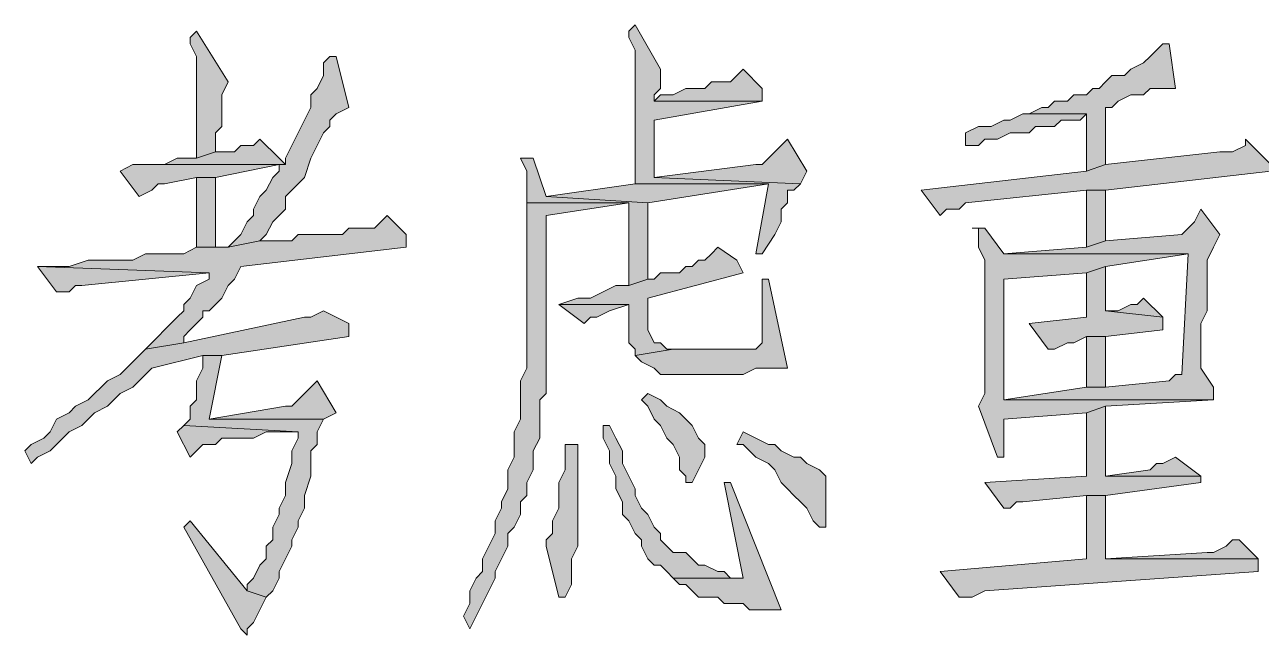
# Model space of a CAD drawing. Header units: millimetres. Extents: x 24 to 410, y 10 to 282.
# Drawn here: x 300.27 to 308.5, y 32.94 to 37 of the extents above; entities that cross this region are included whole.
import ezdxf

# ---------------------------------------------------------------- set-up
doc = ezdxf.new("R2010")
doc.units = ezdxf.units.MM

msp = doc.modelspace()

# ---------------------------------------------------------------- hatches: boundary and pattern name
h = msp.add_hatch(color=7)
h.dxf.hatch_style = 2
h.paths.add_polyline_path([(304.334333, 36.999333), (304.292, 36.957), (304.292, 36.914667), (304.334333, 36.83), (304.334333, 35.941), (305.223333, 35.941), (305.138667, 35.475333), (305.181, 35.475333), (305.265667, 35.602333), (305.308, 35.687), (305.308, 35.771667), (305.350333, 35.814), (305.350333, 35.898667), (305.392667, 35.898667), (305.435, 35.941), (304.461333, 35.983333), (304.461333, 36.364333), (305.181, 36.491333), (304.461333, 36.491333), (304.461333, 36.533667), (304.503667, 36.576), (304.503667, 36.703)])
h = msp.add_hatch(color=7)
h.dxf.hatch_style = 2
h.paths.add_polyline_path([(301.413333, 36.957), (301.371, 36.914667), (301.371, 36.872333), (301.413333, 36.787667), (301.413333, 36.110333), (301.540333, 36.152667), (301.540333, 36.279667), (301.582667, 36.322), (301.582667, 36.533667), (301.625, 36.618333)])
h = msp.add_hatch(color=7)
h.dxf.hatch_style = 2
h.paths.add_polyline_path([(307.890333, 36.872333), (307.848, 36.872333), (307.805667, 36.83), (307.763333, 36.787667), (307.721, 36.745333), (307.636333, 36.703), (307.594, 36.660667), (307.509333, 36.660667), (307.467, 36.618333), (307.424667, 36.576), (307.382333, 36.576), (307.34, 36.533667), (307.255333, 36.533667), (307.213, 36.491333), (307.128333, 36.491333), (307.086, 36.449), (307.043667, 36.449), (306.959, 36.406667), (306.916667, 36.406667), (307.34, 36.406667), (307.34, 36.025667), (307.467, 36.068), (307.467, 36.449), (307.509333, 36.449), (307.551667, 36.491333), (307.636333, 36.533667), (307.721, 36.533667), (307.763333, 36.576), (307.932667, 36.576)])
h = msp.add_hatch(color=7)
h.dxf.hatch_style = 2
h.paths.add_polyline_path([(302.302333, 36.787667), (302.26, 36.745333), (302.26, 36.660667), (302.217667, 36.576), (302.175333, 36.533667), (302.175333, 36.449), (302.133, 36.364333), (302.090667, 36.279667), (302.048333, 36.195), (302.006, 36.110333), (302.006, 36.068), (301.117, 36.068), (301.963667, 36.068), (301.963667, 36.025667), (301.921333, 35.983333), (301.879, 35.898667), (301.836667, 35.856333), (301.794333, 35.771667), (301.794333, 35.729333), (301.752, 35.687), (301.709667, 35.602333), (301.667333, 35.56), (301.625, 35.517667), (301.836667, 35.56), (301.879, 35.602333), (301.921333, 35.687), (301.963667, 35.729333), (302.006, 35.771667), (302.006, 35.856333), (302.048333, 35.898667), (302.090667, 35.941), (302.133, 35.983333), (302.175333, 36.110333), (302.217667, 36.195), (302.26, 36.279667), (302.302333, 36.322), (302.302333, 36.364333), (302.344667, 36.406667), (302.429333, 36.449), (302.344667, 36.787667)])
h = msp.add_hatch(color=7)
h.dxf.hatch_style = 2
h.paths.add_polyline_path([(305.054, 36.703), (304.969333, 36.618333), (304.842333, 36.618333), (304.8, 36.576), (304.673, 36.576), (304.588333, 36.533667), (304.503667, 36.533667), (304.461333, 36.491333), (305.181, 36.491333), (305.181, 36.576)])
h = msp.add_hatch(color=7)
h.dxf.hatch_style = 2
h.paths.add_polyline_path([(306.916667, 36.406667), (306.832, 36.364333), (306.789667, 36.364333), (306.705, 36.322), (306.620333, 36.322), (306.535667, 36.279667), (306.535667, 36.195), (306.620333, 36.195), (306.662667, 36.237333), (306.747333, 36.237333), (306.832, 36.279667), (306.959, 36.279667), (307.001333, 36.322), (307.128333, 36.322), (307.170667, 36.364333), (307.297667, 36.364333), (307.34, 36.406667)])
h = msp.add_hatch(color=7)
h.dxf.hatch_style = 2
h.paths.add_polyline_path([(301.836667, 36.237333), (301.794333, 36.195), (301.709667, 36.195), (301.667333, 36.152667), (301.540333, 36.152667), (301.413333, 36.110333), (301.286333, 36.110333), (301.201667, 36.068), (301.117, 36.068), (302.006, 36.068), (301.963667, 36.110333)])
h = msp.add_hatch(color=7)
h.dxf.hatch_style = 2
h.paths.add_polyline_path([(305.350333, 36.237333), (305.308, 36.195), (305.265667, 36.152667), (305.223333, 36.110333), (305.181, 36.068), (305.138667, 36.068), (304.461333, 35.983333), (305.435, 35.941), (305.477333, 36.025667)])
h = msp.add_hatch(color=7)
h.dxf.hatch_style = 2
h.paths.add_polyline_path([(308.398333, 36.237333), (308.398333, 36.195), (308.313667, 36.152667), (308.229, 36.152667), (307.467, 36.068), (307.34, 36.025667), (306.239333, 35.898667), (306.366333, 35.729333), (306.408667, 35.771667), (306.493333, 35.771667), (306.535667, 35.814), (307.34, 35.898667), (307.467, 35.898667), (308.567667, 36.025667), (308.567667, 36.068)])
h = msp.add_hatch(color=7)
h.dxf.hatch_style = 2
h.paths.add_polyline_path([(301.117, 36.068), (300.99, 36.068), (300.905333, 36.025667), (301.032333, 35.856333), (301.117, 35.898667), (301.159333, 35.941), (301.201667, 35.941), (301.413333, 35.983333), (301.540333, 35.983333), (301.963667, 36.068)])
h = msp.add_hatch(color=7)
h.dxf.hatch_style = 2
h.paths.add_polyline_path([(303.657, 36.110333), (303.572333, 36.110333), (303.614667, 36.025667), (303.614667, 35.814), (304.292, 35.814), (304.292, 35.263667), (304.419, 35.306), (304.419, 35.814), (303.741667, 35.856333)])
h = msp.add_hatch(color=7)
h.dxf.hatch_style = 2
h.paths.add_polyline_path([(301.540333, 35.983333), (301.413333, 35.983333), (301.413333, 35.517667), (301.540333, 35.517667), (301.540333, 35.644667)])
h = msp.add_hatch(color=7)
h.dxf.hatch_style = 2
h.paths.add_polyline_path([(304.334333, 35.941), (303.741667, 35.856333), (304.419, 35.814), (305.223333, 35.941)])
h = msp.add_hatch(color=7)
h.dxf.hatch_style = 2
h.paths.add_polyline_path([(307.467, 35.898667), (307.34, 35.898667), (307.34, 35.517667), (307.467, 35.56)])
h = msp.add_hatch(color=7)
h.dxf.hatch_style = 2
h.paths.add_polyline_path([(303.614667, 35.814), (303.614667, 34.713333), (303.572333, 34.628667), (303.572333, 34.374667), (303.53, 34.29), (303.53, 34.120667), (303.487667, 34.036), (303.487667, 33.909), (303.445333, 33.824333), (303.445333, 33.782), (303.403, 33.697333), (303.403, 33.612667), (303.360667, 33.528), (303.318333, 33.443333), (303.318333, 33.358667), (303.276, 33.316333), (303.233667, 33.231667), (303.233667, 33.147), (303.191333, 33.062333), (303.233667, 32.977667), (303.276, 33.062333), (303.318333, 33.147), (303.360667, 33.231667), (303.403, 33.316333), (303.403, 33.358667), (303.445333, 33.443333), (303.487667, 33.528), (303.487667, 33.612667), (303.53, 33.655), (303.572333, 33.739667), (303.572333, 33.824333), (303.614667, 33.866667), (303.614667, 33.951333), (303.657, 34.036), (303.657, 34.163), (303.699333, 34.247667), (303.699333, 34.501667), (303.741667, 34.544), (303.741667, 35.729333), (304.292, 35.814)])
h = msp.add_hatch(color=7)
h.dxf.hatch_style = 2
h.paths.add_polyline_path([(308.102, 35.771667), (308.059667, 35.687), (308.017333, 35.644667), (307.975, 35.602333), (307.467, 35.56), (307.34, 35.517667), (306.789667, 35.475333), (308.017333, 35.475333), (307.975, 34.671), (307.932667, 34.671), (307.890333, 34.628667), (307.467, 34.586333), (307.34, 34.586333), (306.789667, 34.501667), (308.186667, 34.501667), (308.186667, 34.586333), (308.102, 34.713333), (308.102, 35.009667), (308.144333, 35.094333), (308.144333, 35.348333), (308.144333, 35.390667), (308.144333, 35.433), (308.186667, 35.517667), (308.229, 35.602333)])
h = msp.add_hatch(color=7)
h.dxf.hatch_style = 2
h.paths.add_polyline_path([(302.683333, 35.729333), (302.641, 35.687), (302.598667, 35.644667), (302.429333, 35.644667), (302.387, 35.602333), (302.090667, 35.602333), (302.048333, 35.56), (301.836667, 35.56), (301.625, 35.517667), (301.413333, 35.517667), (301.328667, 35.475333), (301.074667, 35.475333), (300.99, 35.433), (300.693667, 35.433), (300.566667, 35.390667), (300.355, 35.390667), (301.498, 35.348333), (301.498, 35.306), (301.413333, 35.263667), (301.371, 35.179), (301.328667, 35.136667), (301.328667, 35.094333), (301.286333, 35.052), (301.244, 35.009667), (301.201667, 34.967333), (301.159333, 34.925), (301.117, 34.882667), (301.074667, 34.840333), (301.328667, 34.882667), (301.328667, 34.925), (301.371, 34.967333), (301.413333, 35.009667), (301.455667, 35.052), (301.455667, 35.094333), (301.498, 35.094333), (301.540333, 35.136667), (301.582667, 35.179), (301.625, 35.263667), (301.667333, 35.306), (301.709667, 35.390667), (302.810333, 35.517667), (302.810333, 35.602333)])
h = msp.add_hatch(color=7)
h.dxf.hatch_style = 2
h.paths.add_polyline_path([(306.662667, 35.644667), (306.578, 35.644667), (306.620333, 35.644667), (306.620333, 35.517667), (306.662667, 35.433), (306.662667, 34.544), (306.620333, 34.459333), (306.747333, 34.120667), (306.789667, 34.120667), (306.789667, 34.163), (306.789667, 34.374667), (307.34, 34.417), (307.467, 34.459333), (308.186667, 34.501667), (306.789667, 34.501667), (306.789667, 34.586333), (306.789667, 35.306), (307.34, 35.348333), (307.467, 35.390667), (308.017333, 35.475333), (306.789667, 35.475333)])
h = msp.add_hatch(color=7)
h.dxf.hatch_style = 2
h.paths.add_polyline_path([(304.884667, 35.517667), (304.842333, 35.475333), (304.8, 35.433), (304.757667, 35.433), (304.715333, 35.390667), (304.673, 35.390667), (304.630667, 35.348333), (304.503667, 35.348333), (304.461333, 35.306), (304.419, 35.306), (304.292, 35.263667), (304.207333, 35.263667), (304.122667, 35.221333), (304.038, 35.179), (303.953333, 35.179), (303.826333, 35.136667), (304.292, 35.136667), (304.292, 34.967333), (304.292, 34.882667), (304.334333, 34.840333), (304.334333, 34.798), (304.588333, 34.840333), (304.546, 34.840333), (304.503667, 34.882667), (304.461333, 34.882667), (304.419, 34.967333), (304.419, 35.179), (305.054, 35.348333), (305.011667, 35.433)])
h = msp.add_hatch(color=7)
h.dxf.hatch_style = 2
h.paths.add_polyline_path([(300.355, 35.390667), (300.482, 35.221333), (300.566667, 35.221333), (300.609, 35.263667), (300.651333, 35.263667), (301.498, 35.348333)])
h = msp.add_hatch(color=7)
h.dxf.hatch_style = 2
h.paths.add_polyline_path([(307.467, 35.390667), (307.34, 35.348333), (307.34, 35.052), (306.959, 35.009667), (307.086, 34.840333), (307.128333, 34.840333), (307.213, 34.882667), (307.255333, 34.882667), (307.34, 34.925), (307.467, 34.925), (307.848, 34.967333), (307.848, 35.052), (307.467, 35.094333)])
h = msp.add_hatch(color=7)
h.dxf.hatch_style = 2
h.paths.add_polyline_path([(305.223333, 35.306), (305.181, 35.306), (305.181, 34.882667), (305.138667, 34.840333), (304.588333, 34.840333), (304.334333, 34.798), (304.376667, 34.755667), (304.461333, 34.713333), (304.503667, 34.671), (305.054, 34.671), (305.138667, 34.713333), (305.308, 34.713333), (305.350333, 34.713333)])
h = msp.add_hatch(color=7)
h.dxf.hatch_style = 2
h.paths.add_polyline_path([(307.721, 35.179), (307.678667, 35.136667), (307.636333, 35.136667), (307.551667, 35.094333), (307.467, 35.094333), (307.848, 35.052)])
h = msp.add_hatch(color=7)
h.dxf.hatch_style = 2
h.paths.add_polyline_path([(302.26, 35.094333), (302.175333, 35.052), (302.133, 35.052), (301.328667, 34.882667), (301.074667, 34.840333), (301.032333, 34.798), (300.99, 34.755667), (300.947667, 34.713333), (300.905333, 34.671), (300.820667, 34.628667), (300.778333, 34.586333), (300.736, 34.544), (300.693667, 34.501667), (300.609, 34.459333), (300.566667, 34.417), (300.482, 34.374667), (300.439667, 34.29), (300.397333, 34.247667), (300.312667, 34.205333), (300.270333, 34.163), (300.312667, 34.078333), (300.355, 34.120667), (300.439667, 34.163), (300.482, 34.205333), (300.566667, 34.29), (300.651333, 34.332333), (300.693667, 34.374667), (300.736, 34.417), (300.820667, 34.459333), (300.863, 34.501667), (300.905333, 34.544), (300.99, 34.586333), (301.032333, 34.628667), (301.074667, 34.671), (301.117, 34.713333), (301.455667, 34.798), (301.582667, 34.798), (302.429333, 34.925), (302.429333, 35.009667)])
h = msp.add_hatch(color=7)
h.dxf.hatch_style = 2
h.paths.add_polyline_path([(303.826333, 35.136667), (303.995667, 35.009667), (304.038, 35.052), (304.080333, 35.052), (304.165, 35.094333), (304.292, 35.136667)])
h = msp.add_hatch(color=7)
h.dxf.hatch_style = 2
h.paths.add_polyline_path([(307.467, 34.586333), (307.467, 34.925), (307.34, 34.925), (307.34, 34.586333)])
h = msp.add_hatch(color=7)
h.dxf.hatch_style = 2
h.paths.add_polyline_path([(301.582667, 34.798), (301.455667, 34.798), (301.455667, 34.713333), (301.413333, 34.628667), (301.413333, 34.501667), (301.371, 34.459333), (301.371, 34.374667), (301.328667, 34.332333), (302.090667, 34.29), (302.090667, 34.247667), (302.048333, 34.163), (302.048333, 34.078333), (302.006, 33.951333), (302.006, 33.866667), (301.963667, 33.782), (301.963667, 33.739667), (301.921333, 33.655), (301.921333, 33.570333), (301.879, 33.528), (301.879, 33.443333), (301.836667, 33.401), (301.794333, 33.316333), (301.752, 33.274), (301.752, 33.231667), (301.879, 33.189333), (301.921333, 33.231667), (301.963667, 33.316333), (301.963667, 33.358667), (302.006, 33.443333), (302.048333, 33.528), (302.048333, 33.570333), (302.090667, 33.655), (302.090667, 33.697333), (302.133, 33.782), (302.133, 33.866667), (302.175333, 33.993667), (302.175333, 34.163), (302.217667, 34.205333), (302.217667, 34.29), (302.26, 34.374667), (301.498, 34.374667)])
h = msp.add_hatch(color=7)
h.dxf.hatch_style = 2
h.paths.add_polyline_path([(302.217667, 34.628667), (302.175333, 34.586333), (302.133, 34.544), (302.090667, 34.501667), (302.048333, 34.459333), (302.006, 34.459333), (301.498, 34.374667), (302.26, 34.374667), (302.344667, 34.417)])
h = msp.add_hatch(color=7)
h.dxf.hatch_style = 2
h.paths.add_polyline_path([(304.419, 34.544), (304.376667, 34.501667), (304.419, 34.459333), (304.461333, 34.374667), (304.503667, 34.332333), (304.546, 34.247667), (304.588333, 34.205333), (304.630667, 34.120667), (304.630667, 34.036), (304.673, 33.993667), (304.673, 33.951333), (304.715333, 33.951333), (304.757667, 34.036), (304.8, 34.120667), (304.8, 34.205333), (304.757667, 34.247667), (304.715333, 34.332333), (304.673, 34.374667), (304.630667, 34.417), (304.546, 34.459333), (304.503667, 34.501667)])
h = msp.add_hatch(color=7)
h.dxf.hatch_style = 2
h.paths.add_polyline_path([(307.467, 34.459333), (307.34, 34.417), (307.34, 33.993667), (306.662667, 33.951333), (306.789667, 33.782), (306.832, 33.782), (306.874333, 33.824333), (306.916667, 33.824333), (307.34, 33.866667), (307.467, 33.866667), (308.102, 33.951333), (308.102, 33.993667), (307.467, 33.993667)])
h = msp.add_hatch(color=7)
h.dxf.hatch_style = 2
h.paths.add_polyline_path([(301.328667, 34.332333), (301.286333, 34.29), (301.371, 34.120667), (301.413333, 34.163), (301.455667, 34.205333), (301.540333, 34.205333), (301.582667, 34.247667), (301.794333, 34.247667), (301.879, 34.29), (302.090667, 34.29)])
h = msp.add_hatch(color=7)
h.dxf.hatch_style = 2
h.paths.add_polyline_path([(304.165, 34.332333), (304.122667, 34.332333), (304.122667, 34.247667), (304.165, 34.163), (304.165, 34.078333), (304.207333, 33.993667), (304.207333, 33.909), (304.249667, 33.824333), (304.249667, 33.739667), (304.292, 33.697333), (304.334333, 33.612667), (304.376667, 33.570333), (304.376667, 33.528), (304.419, 33.443333), (304.461333, 33.401), (304.503667, 33.401), (304.546, 33.358667), (304.588333, 33.316333), (305.054, 33.316333), (304.969333, 33.316333), (304.927, 33.358667), (304.884667, 33.358667), (304.8, 33.401), (304.757667, 33.401), (304.715333, 33.443333), (304.673, 33.485667), (304.588333, 33.485667), (304.546, 33.528), (304.503667, 33.570333), (304.503667, 33.612667), (304.461333, 33.655), (304.419, 33.739667), (304.376667, 33.782), (304.334333, 33.866667), (304.334333, 33.909), (304.292, 33.993667), (304.249667, 34.078333), (304.249667, 34.163), (304.207333, 34.247667)])
h = msp.add_hatch(color=7)
h.dxf.hatch_style = 2
h.paths.add_polyline_path([(305.054, 34.29), (305.011667, 34.205333), (305.054, 34.205333), (305.096333, 34.163), (305.138667, 34.120667), (305.223333, 34.078333), (305.265667, 34.036), (305.308, 33.951333), (305.350333, 33.909), (305.392667, 33.866667), (305.435, 33.824333), (305.477333, 33.782), (305.519667, 33.697333), (305.562, 33.655), (305.604333, 33.655), (305.604333, 33.739667), (305.604333, 33.993667), (305.562, 34.036), (305.477333, 34.078333), (305.435, 34.120667), (305.392667, 34.120667), (305.308, 34.163), (305.265667, 34.205333), (305.223333, 34.205333), (305.138667, 34.247667)])
h = msp.add_hatch(color=7)
h.dxf.hatch_style = 2
h.paths.add_polyline_path([(303.953333, 34.205333), (303.868667, 34.205333), (303.868667, 34.120667), (303.868667, 34.036), (303.826333, 33.951333), (303.826333, 33.782), (303.784, 33.697333), (303.784, 33.612667), (303.741667, 33.570333), (303.741667, 33.528), (303.826333, 33.189333), (303.868667, 33.189333), (303.911, 33.274), (303.911, 33.443333), (303.953333, 33.528)])
h = msp.add_hatch(color=7)
h.dxf.hatch_style = 2
h.paths.add_polyline_path([(307.932667, 34.120667), (307.848, 34.078333), (307.805667, 34.078333), (307.763333, 34.036), (307.467, 33.993667), (308.102, 33.993667)])
h = msp.add_hatch(color=7)
h.dxf.hatch_style = 2
h.paths.add_polyline_path([(304.969333, 33.951333), (304.927, 33.951333), (305.054, 33.316333), (304.588333, 33.316333), (304.630667, 33.274), (304.673, 33.274), (304.715333, 33.231667), (304.757667, 33.189333), (304.884667, 33.189333), (304.927, 33.147), (305.054, 33.147), (305.096333, 33.104667), (305.308, 33.104667)])
h = msp.add_hatch(color=7)
h.dxf.hatch_style = 2
h.paths.add_polyline_path([(307.467, 33.866667), (307.34, 33.866667), (307.34, 33.443333), (306.366333, 33.358667), (306.493333, 33.189333), (306.578, 33.189333), (306.662667, 33.231667), (308.483, 33.358667), (308.483, 33.443333), (307.467, 33.443333)])
h = msp.add_hatch(color=7)
h.dxf.hatch_style = 2
h.paths.add_polyline_path([(301.371, 33.697333), (301.328667, 33.655), (301.709667, 32.977667), (301.752, 32.935333), (301.752, 32.977667), (301.794333, 33.02), (301.836667, 33.104667), (301.879, 33.189333), (301.752, 33.231667)])
h = msp.add_hatch(color=7)
h.dxf.hatch_style = 2
h.paths.add_polyline_path([(308.356, 33.570333), (308.313667, 33.570333), (308.271333, 33.528), (308.186667, 33.485667), (308.144333, 33.485667), (307.467, 33.443333), (308.483, 33.443333)])

# ---------------------------------------------------------------- linework, layer by layer
at = {"color": 7, "lineweight": 0}
for points in [[(304.334333, 36.999333), (304.292, 36.957), (304.292, 36.914667), (304.334333, 36.83), (304.334333, 35.941), (305.223333, 35.941), (305.138667, 35.475333), (305.181, 35.475333), (305.265667, 35.602333), (305.308, 35.687), (305.308, 35.771667), (305.350333, 35.814), (305.350333, 35.898667), (305.392667, 35.898667), (305.435, 35.941), (304.461333, 35.983333), (304.461333, 36.364333), (305.181, 36.491333), (304.461333, 36.491333), (304.461333, 36.533667), (304.503667, 36.576), (304.503667, 36.703)], [(301.413333, 36.957), (301.371, 36.914667), (301.371, 36.872333), (301.413333, 36.787667), (301.413333, 36.110333), (301.540333, 36.152667), (301.540333, 36.279667), (301.582667, 36.322), (301.582667, 36.533667), (301.625, 36.618333)], [(307.890333, 36.872333), (307.848, 36.872333), (307.805667, 36.83), (307.763333, 36.787667), (307.721, 36.745333), (307.636333, 36.703), (307.594, 36.660667), (307.509333, 36.660667), (307.467, 36.618333), (307.424667, 36.576), (307.382333, 36.576), (307.34, 36.533667), (307.255333, 36.533667), (307.213, 36.491333), (307.128333, 36.491333), (307.086, 36.449), (307.043667, 36.449), (306.959, 36.406667), (306.916667, 36.406667), (307.34, 36.406667), (307.34, 36.025667), (307.467, 36.068), (307.467, 36.449), (307.509333, 36.449), (307.551667, 36.491333), (307.636333, 36.533667), (307.721, 36.533667), (307.763333, 36.576), (307.932667, 36.576)], [(302.302333, 36.787667), (302.26, 36.745333), (302.26, 36.660667), (302.217667, 36.576), (302.175333, 36.533667), (302.175333, 36.449), (302.133, 36.364333), (302.090667, 36.279667), (302.048333, 36.195), (302.006, 36.110333), (302.006, 36.068), (301.117, 36.068), (301.963667, 36.068), (301.963667, 36.025667), (301.921333, 35.983333), (301.879, 35.898667), (301.836667, 35.856333), (301.794333, 35.771667), (301.794333, 35.729333), (301.752, 35.687), (301.709667, 35.602333), (301.667333, 35.56), (301.625, 35.517667), (301.836667, 35.56), (301.879, 35.602333), (301.921333, 35.687), (301.963667, 35.729333), (302.006, 35.771667), (302.006, 35.856333), (302.048333, 35.898667), (302.090667, 35.941), (302.133, 35.983333), (302.175333, 36.110333), (302.217667, 36.195), (302.26, 36.279667), (302.302333, 36.322), (302.302333, 36.364333), (302.344667, 36.406667), (302.429333, 36.449), (302.344667, 36.787667)], [(305.054, 36.703), (304.969333, 36.618333), (304.842333, 36.618333), (304.8, 36.576), (304.673, 36.576), (304.588333, 36.533667), (304.503667, 36.533667), (304.461333, 36.491333), (305.181, 36.491333), (305.181, 36.576)], [(306.916667, 36.406667), (306.832, 36.364333), (306.789667, 36.364333), (306.705, 36.322), (306.620333, 36.322), (306.535667, 36.279667), (306.535667, 36.195), (306.620333, 36.195), (306.662667, 36.237333), (306.747333, 36.237333), (306.832, 36.279667), (306.959, 36.279667), (307.001333, 36.322), (307.128333, 36.322), (307.170667, 36.364333), (307.297667, 36.364333), (307.34, 36.406667)], [(301.836667, 36.237333), (301.794333, 36.195), (301.709667, 36.195), (301.667333, 36.152667), (301.540333, 36.152667), (301.413333, 36.110333), (301.286333, 36.110333), (301.201667, 36.068), (301.117, 36.068), (302.006, 36.068), (301.963667, 36.110333)], [(305.350333, 36.237333), (305.308, 36.195), (305.265667, 36.152667), (305.223333, 36.110333), (305.181, 36.068), (305.138667, 36.068), (304.461333, 35.983333), (305.435, 35.941), (305.477333, 36.025667)], [(308.398333, 36.237333), (308.398333, 36.195), (308.313667, 36.152667), (308.229, 36.152667), (307.467, 36.068), (307.34, 36.025667), (306.239333, 35.898667), (306.366333, 35.729333), (306.408667, 35.771667), (306.493333, 35.771667), (306.535667, 35.814), (307.34, 35.898667), (307.467, 35.898667), (308.567667, 36.025667), (308.567667, 36.068)], [(301.117, 36.068), (300.99, 36.068), (300.905333, 36.025667), (301.032333, 35.856333), (301.117, 35.898667), (301.159333, 35.941), (301.201667, 35.941), (301.413333, 35.983333), (301.540333, 35.983333), (301.963667, 36.068)], [(303.657, 36.110333), (303.572333, 36.110333), (303.614667, 36.025667), (303.614667, 35.814), (304.292, 35.814), (304.292, 35.263667), (304.419, 35.306), (304.419, 35.814), (303.741667, 35.856333)], [(301.540333, 35.983333), (301.413333, 35.983333), (301.413333, 35.517667), (301.540333, 35.517667), (301.540333, 35.644667)], [(304.334333, 35.941), (303.741667, 35.856333), (304.419, 35.814), (305.223333, 35.941)], [(307.467, 35.898667), (307.34, 35.898667), (307.34, 35.517667), (307.467, 35.56)], [(303.614667, 35.814), (303.614667, 34.713333), (303.572333, 34.628667), (303.572333, 34.374667), (303.53, 34.29), (303.53, 34.120667), (303.487667, 34.036), (303.487667, 33.909), (303.445333, 33.824333), (303.445333, 33.782), (303.403, 33.697333), (303.403, 33.612667), (303.360667, 33.528), (303.318333, 33.443333), (303.318333, 33.358667), (303.276, 33.316333), (303.233667, 33.231667), (303.233667, 33.147), (303.191333, 33.062333), (303.233667, 32.977667), (303.276, 33.062333), (303.318333, 33.147), (303.360667, 33.231667), (303.403, 33.316333), (303.403, 33.358667), (303.445333, 33.443333), (303.487667, 33.528), (303.487667, 33.612667), (303.53, 33.655), (303.572333, 33.739667), (303.572333, 33.824333), (303.614667, 33.866667), (303.614667, 33.951333), (303.657, 34.036), (303.657, 34.163), (303.699333, 34.247667), (303.699333, 34.501667), (303.741667, 34.544), (303.741667, 35.729333), (304.292, 35.814)], [(308.102, 35.771667), (308.059667, 35.687), (308.017333, 35.644667), (307.975, 35.602333), (307.467, 35.56), (307.34, 35.517667), (306.789667, 35.475333), (308.017333, 35.475333), (307.975, 34.671), (307.932667, 34.671), (307.890333, 34.628667), (307.467, 34.586333), (307.34, 34.586333), (306.789667, 34.501667), (308.186667, 34.501667), (308.186667, 34.586333), (308.102, 34.713333), (308.102, 35.009667), (308.144333, 35.094333), (308.144333, 35.348333), (308.144333, 35.390667), (308.144333, 35.433), (308.186667, 35.517667), (308.229, 35.602333)], [(302.683333, 35.729333), (302.641, 35.687), (302.598667, 35.644667), (302.429333, 35.644667), (302.387, 35.602333), (302.090667, 35.602333), (302.048333, 35.56), (301.836667, 35.56), (301.625, 35.517667), (301.413333, 35.517667), (301.328667, 35.475333), (301.074667, 35.475333), (300.99, 35.433), (300.693667, 35.433), (300.566667, 35.390667), (300.355, 35.390667), (301.498, 35.348333), (301.498, 35.306), (301.413333, 35.263667), (301.371, 35.179), (301.328667, 35.136667), (301.328667, 35.094333), (301.286333, 35.052), (301.244, 35.009667), (301.201667, 34.967333), (301.159333, 34.925), (301.117, 34.882667), (301.074667, 34.840333), (301.328667, 34.882667), (301.328667, 34.925), (301.371, 34.967333), (301.413333, 35.009667), (301.455667, 35.052), (301.455667, 35.094333), (301.498, 35.094333), (301.540333, 35.136667), (301.582667, 35.179), (301.625, 35.263667), (301.667333, 35.306), (301.709667, 35.390667), (302.810333, 35.517667), (302.810333, 35.602333)], [(306.662667, 35.644667), (306.578, 35.644667), (306.620333, 35.644667), (306.620333, 35.517667), (306.662667, 35.433), (306.662667, 34.544), (306.620333, 34.459333), (306.747333, 34.120667), (306.789667, 34.120667), (306.789667, 34.163), (306.789667, 34.374667), (307.34, 34.417), (307.467, 34.459333), (308.186667, 34.501667), (306.789667, 34.501667), (306.789667, 34.586333), (306.789667, 35.306), (307.34, 35.348333), (307.467, 35.390667), (308.017333, 35.475333), (306.789667, 35.475333)], [(304.884667, 35.517667), (304.842333, 35.475333), (304.8, 35.433), (304.757667, 35.433), (304.715333, 35.390667), (304.673, 35.390667), (304.630667, 35.348333), (304.503667, 35.348333), (304.461333, 35.306), (304.419, 35.306), (304.292, 35.263667), (304.207333, 35.263667), (304.122667, 35.221333), (304.038, 35.179), (303.953333, 35.179), (303.826333, 35.136667), (304.292, 35.136667), (304.292, 34.967333), (304.292, 34.882667), (304.334333, 34.840333), (304.334333, 34.798), (304.588333, 34.840333), (304.546, 34.840333), (304.503667, 34.882667), (304.461333, 34.882667), (304.419, 34.967333), (304.419, 35.179), (305.054, 35.348333), (305.011667, 35.433)], [(300.355, 35.390667), (300.482, 35.221333), (300.566667, 35.221333), (300.609, 35.263667), (300.651333, 35.263667), (301.498, 35.348333)], [(307.467, 35.390667), (307.34, 35.348333), (307.34, 35.052), (306.959, 35.009667), (307.086, 34.840333), (307.128333, 34.840333), (307.213, 34.882667), (307.255333, 34.882667), (307.34, 34.925), (307.467, 34.925), (307.848, 34.967333), (307.848, 35.052), (307.467, 35.094333)], [(305.223333, 35.306), (305.181, 35.306), (305.181, 34.882667), (305.138667, 34.840333), (304.588333, 34.840333), (304.334333, 34.798), (304.376667, 34.755667), (304.461333, 34.713333), (304.503667, 34.671), (305.054, 34.671), (305.138667, 34.713333), (305.308, 34.713333), (305.350333, 34.713333)], [(307.721, 35.179), (307.678667, 35.136667), (307.636333, 35.136667), (307.551667, 35.094333), (307.467, 35.094333), (307.848, 35.052)], [(302.26, 35.094333), (302.175333, 35.052), (302.133, 35.052), (301.328667, 34.882667), (301.074667, 34.840333), (301.032333, 34.798), (300.99, 34.755667), (300.947667, 34.713333), (300.905333, 34.671), (300.820667, 34.628667), (300.778333, 34.586333), (300.736, 34.544), (300.693667, 34.501667), (300.609, 34.459333), (300.566667, 34.417), (300.482, 34.374667), (300.439667, 34.29), (300.397333, 34.247667), (300.312667, 34.205333), (300.270333, 34.163), (300.312667, 34.078333), (300.355, 34.120667), (300.439667, 34.163), (300.482, 34.205333), (300.566667, 34.29), (300.651333, 34.332333), (300.693667, 34.374667), (300.736, 34.417), (300.820667, 34.459333), (300.863, 34.501667), (300.905333, 34.544), (300.99, 34.586333), (301.032333, 34.628667), (301.074667, 34.671), (301.117, 34.713333), (301.455667, 34.798), (301.582667, 34.798), (302.429333, 34.925), (302.429333, 35.009667)], [(303.826333, 35.136667), (303.995667, 35.009667), (304.038, 35.052), (304.080333, 35.052), (304.165, 35.094333), (304.292, 35.136667)], [(307.467, 34.586333), (307.467, 34.925), (307.34, 34.925), (307.34, 34.586333)], [(301.582667, 34.798), (301.455667, 34.798), (301.455667, 34.713333), (301.413333, 34.628667), (301.413333, 34.501667), (301.371, 34.459333), (301.371, 34.374667), (301.328667, 34.332333), (302.090667, 34.29), (302.090667, 34.247667), (302.048333, 34.163), (302.048333, 34.078333), (302.006, 33.951333), (302.006, 33.866667), (301.963667, 33.782), (301.963667, 33.739667), (301.921333, 33.655), (301.921333, 33.570333), (301.879, 33.528), (301.879, 33.443333), (301.836667, 33.401), (301.794333, 33.316333), (301.752, 33.274), (301.752, 33.231667), (301.879, 33.189333), (301.921333, 33.231667), (301.963667, 33.316333), (301.963667, 33.358667), (302.006, 33.443333), (302.048333, 33.528), (302.048333, 33.570333), (302.090667, 33.655), (302.090667, 33.697333), (302.133, 33.782), (302.133, 33.866667), (302.175333, 33.993667), (302.175333, 34.163), (302.217667, 34.205333), (302.217667, 34.29), (302.26, 34.374667), (301.498, 34.374667)], [(302.217667, 34.628667), (302.175333, 34.586333), (302.133, 34.544), (302.090667, 34.501667), (302.048333, 34.459333), (302.006, 34.459333), (301.498, 34.374667), (302.26, 34.374667), (302.344667, 34.417)], [(304.419, 34.544), (304.376667, 34.501667), (304.419, 34.459333), (304.461333, 34.374667), (304.503667, 34.332333), (304.546, 34.247667), (304.588333, 34.205333), (304.630667, 34.120667), (304.630667, 34.036), (304.673, 33.993667), (304.673, 33.951333), (304.715333, 33.951333), (304.757667, 34.036), (304.8, 34.120667), (304.8, 34.205333), (304.757667, 34.247667), (304.715333, 34.332333), (304.673, 34.374667), (304.630667, 34.417), (304.546, 34.459333), (304.503667, 34.501667)], [(307.467, 34.459333), (307.34, 34.417), (307.34, 33.993667), (306.662667, 33.951333), (306.789667, 33.782), (306.832, 33.782), (306.874333, 33.824333), (306.916667, 33.824333), (307.34, 33.866667), (307.467, 33.866667), (308.102, 33.951333), (308.102, 33.993667), (307.467, 33.993667)], [(301.328667, 34.332333), (301.286333, 34.29), (301.371, 34.120667), (301.413333, 34.163), (301.455667, 34.205333), (301.540333, 34.205333), (301.582667, 34.247667), (301.794333, 34.247667), (301.879, 34.29), (302.090667, 34.29)], [(304.165, 34.332333), (304.122667, 34.332333), (304.122667, 34.247667), (304.165, 34.163), (304.165, 34.078333), (304.207333, 33.993667), (304.207333, 33.909), (304.249667, 33.824333), (304.249667, 33.739667), (304.292, 33.697333), (304.334333, 33.612667), (304.376667, 33.570333), (304.376667, 33.528), (304.419, 33.443333), (304.461333, 33.401), (304.503667, 33.401), (304.546, 33.358667), (304.588333, 33.316333), (305.054, 33.316333), (304.969333, 33.316333), (304.927, 33.358667), (304.884667, 33.358667), (304.8, 33.401), (304.757667, 33.401), (304.715333, 33.443333), (304.673, 33.485667), (304.588333, 33.485667), (304.546, 33.528), (304.503667, 33.570333), (304.503667, 33.612667), (304.461333, 33.655), (304.419, 33.739667), (304.376667, 33.782), (304.334333, 33.866667), (304.334333, 33.909), (304.292, 33.993667), (304.249667, 34.078333), (304.249667, 34.163), (304.207333, 34.247667)], [(305.054, 34.29), (305.011667, 34.205333), (305.054, 34.205333), (305.096333, 34.163), (305.138667, 34.120667), (305.223333, 34.078333), (305.265667, 34.036), (305.308, 33.951333), (305.350333, 33.909), (305.392667, 33.866667), (305.435, 33.824333), (305.477333, 33.782), (305.519667, 33.697333), (305.562, 33.655), (305.604333, 33.655), (305.604333, 33.739667), (305.604333, 33.993667), (305.562, 34.036), (305.477333, 34.078333), (305.435, 34.120667), (305.392667, 34.120667), (305.308, 34.163), (305.265667, 34.205333), (305.223333, 34.205333), (305.138667, 34.247667)], [(303.953333, 34.205333), (303.868667, 34.205333), (303.868667, 34.120667), (303.868667, 34.036), (303.826333, 33.951333), (303.826333, 33.782), (303.784, 33.697333), (303.784, 33.612667), (303.741667, 33.570333), (303.741667, 33.528), (303.826333, 33.189333), (303.868667, 33.189333), (303.911, 33.274), (303.911, 33.443333), (303.953333, 33.528)], [(307.932667, 34.120667), (307.848, 34.078333), (307.805667, 34.078333), (307.763333, 34.036), (307.467, 33.993667), (308.102, 33.993667)], [(304.969333, 33.951333), (304.927, 33.951333), (305.054, 33.316333), (304.588333, 33.316333), (304.630667, 33.274), (304.673, 33.274), (304.715333, 33.231667), (304.757667, 33.189333), (304.884667, 33.189333), (304.927, 33.147), (305.054, 33.147), (305.096333, 33.104667), (305.308, 33.104667)], [(307.467, 33.866667), (307.34, 33.866667), (307.34, 33.443333), (306.366333, 33.358667), (306.493333, 33.189333), (306.578, 33.189333), (306.662667, 33.231667), (308.483, 33.358667), (308.483, 33.443333), (307.467, 33.443333)], [(301.371, 33.697333), (301.328667, 33.655), (301.709667, 32.977667), (301.752, 32.935333), (301.752, 32.977667), (301.794333, 33.02), (301.836667, 33.104667), (301.879, 33.189333), (301.752, 33.231667)], [(308.356, 33.570333), (308.313667, 33.570333), (308.271333, 33.528), (308.186667, 33.485667), (308.144333, 33.485667), (307.467, 33.443333), (308.483, 33.443333)]]:
    msp.add_lwpolyline(points, close=True, dxfattribs=at)

doc.saveas('drawing.dxf')
